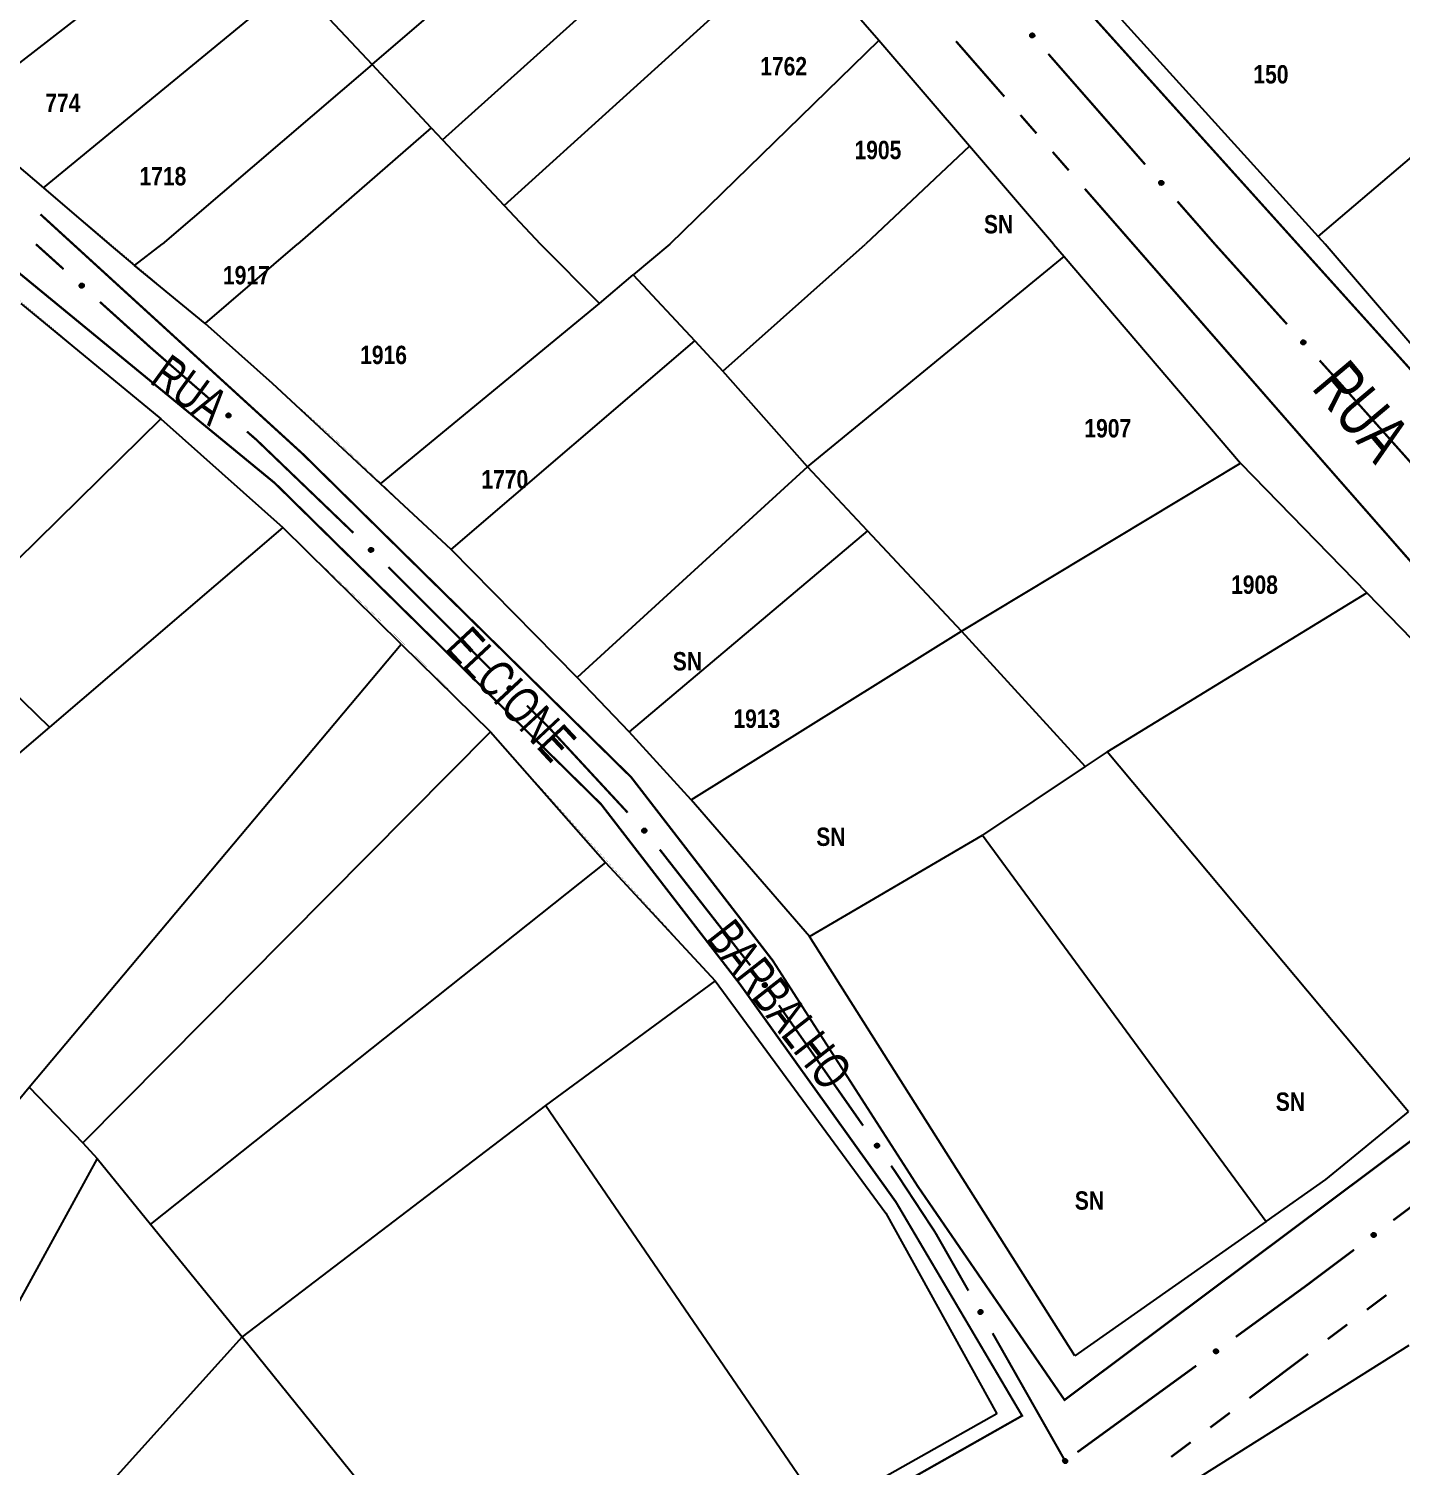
# Model space of a CAD drawing. Extents: x 201549 to 203722, y 4857623 to 4859778.
# Drawn here: x 203135.3 to 203247.3, y 4858226.9 to 4858344.3 of the extents above; entities that cross this region are included whole.
import ezdxf
from ezdxf.enums import TextEntityAlignment as Align

# ---------------------------------------------------------------- set-up
doc = ezdxf.new("R2010")
doc.units = 0
doc.header["$LTSCALE"] = 1.5
doc.header["$MEASUREMENT"] = 0
for name, color, linetype in [('CD-MALHA-LOTES', 40, 'CONTINUOUS'), ('RU-QUADRAS', 6, 'CONTINUOUS'), ('SV-EIXO-RUA-N-PAV', 6, 'CONTINUOUS'), ('SV-RUA-NAO-PAV-S-GUIA-C-GUIA', 7, 'CONTINUOUS'), ('SV-TXT-RUA-N-PAV-S-GUIA-C-GUIA', 7, 'CONTINUOUS'), ('Th_NmrPort', 1, 'CONTINUOUS')]:
    doc.layers.add(name, color=color, linetype=linetype)
doc.styles.add('ARIAL', font='ARIAL.TTF')
doc.styles.get("Standard").update_dxf_attribs({"font": 'swisscbo.ttf'})

msp = doc.modelspace()

# ---------------------------------------------------------------- linework, layer by layer
at = {"layer": 'CD-MALHA-LOTES', "linetype": 'Continuous'}
for p, q in [((203163.29, 4858341.34), (203188.07, 4858362.58)), ((203169.04, 4858335.2), (203193.07, 4858356.76)), ((203129.27, 4858337.4), (203151.1, 4858354.34)), ((203174.08, 4858329.83), (203197.78, 4858351.28)), ((203204.66, 4858343.29), (203197.78, 4858351.28)), ((203136.45, 4858331.27), (203156.95, 4858348.1)), ((203156.95, 4858348.1), (203163.29, 4858341.34)), ((203223.41, 4858346.22), (203240.56, 4858327.29)), ((203240.56, 4858327.29), (203259.72, 4858343.66)), ((203204.66, 4858343.29), (203187.61, 4858326.67)), ((203212.07, 4858334.66), (203204.66, 4858343.29)), ((203163.29, 4858341.34), (203146.16, 4858326.67)), ((203168.12, 4858336.18), (203163.29, 4858341.34)), ((203129.27, 4858337.4), (203136.45, 4858331.27)), ((203168.12, 4858336.18), (203157.2, 4858326.68)), ((203168.12, 4858336.18), (203169.04, 4858335.2)), ((203169.04, 4858335.2), (203174.08, 4858329.83)), ((203212.07, 4858334.66), (203203.58, 4858326.67)), ((203218.94, 4858326.67), (203212.07, 4858334.66)), ((203136.45, 4858331.27), (203141.83, 4858326.67)), ((203174.08, 4858329.83), (203177.05, 4858326.68)), ((203240.56, 4858327.29), (203241.12, 4858326.67)), ((203141.83, 4858326.67), (203143.9, 4858324.92)), ((203143.9, 4858324.92), (203146.16, 4858326.67)), ((203149.65, 4858320.19), (203157.2, 4858326.68)), ((203177.05, 4858326.68), (203181.87, 4858321.83)), ((203187.61, 4858326.67), (203184.61, 4858324.17)), ((203191.94, 4858316.3), (203203.58, 4858326.67)), ((203218.94, 4858326.67), (203219.81, 4858325.65)), ((203249.01, 4858317.48), (203241.12, 4858326.67)), ((203149.65, 4858320.19), (203143.9, 4858324.92)), ((203198.86, 4858308.48), (203219.81, 4858325.65)), ((203219.81, 4858325.65), (203234.22, 4858308.78)), ((203181.87, 4858321.83), (203184.61, 4858324.17)), ((203184.61, 4858324.17), (203189.65, 4858318.77)), ((203134.61, 4858321.82), (203146.03, 4858312.4)), ((203163.97, 4858307.1), (203181.87, 4858321.83)), ((203155.15, 4858315.29), (203149.65, 4858320.19)), ((203169.75, 4858301.74), (203189.65, 4858318.77)), ((203189.65, 4858318.77), (203191.94, 4858316.3)), ((203198.86, 4858308.48), (203191.94, 4858316.3)), ((203163.97, 4858307.1), (203155.15, 4858315.29)), ((203146.03, 4858312.4), (203128.63, 4858295.3)), ((203146.03, 4858312.4), (203156.01, 4858303.53)), ((203198.86, 4858308.48), (203180.03, 4858291.28)), ((203203.75, 4858303.27), (203198.86, 4858308.48)), ((203211.43, 4858295.06), (203234.22, 4858308.78)), ((203234.22, 4858308.78), (203244.51, 4858298.2)), ((203169.75, 4858301.74), (203163.97, 4858307.1)), ((203156.01, 4858303.53), (203136.95, 4858287.24)), ((203165.68, 4858294.02), (203156.01, 4858303.53)), ((203203.75, 4858303.27), (203184.28, 4858286.85)), ((203211.43, 4858295.06), (203203.75, 4858303.27)), ((203180.03, 4858291.28), (203169.75, 4858301.74)), ((203223.32, 4858285.21), (203244.51, 4858298.2)), ((203244.51, 4858298.2), (203268.98, 4858273.06)), ((203128.63, 4858295.3), (203136.95, 4858287.24)), ((203189.34, 4858281.31), (203211.43, 4858295.06)), ((203211.43, 4858295.06), (203221.52, 4858284.01)), ((203135.3, 4858257.85), (203165.68, 4858294.02)), ((203165.68, 4858294.02), (203172.96, 4858286.85)), ((203184.28, 4858286.85), (203180.03, 4858291.28)), ((203136.95, 4858287.24), (203113.55, 4858267.22)), ((203172.96, 4858286.85), (203139.68, 4858253.31)), ((203172.96, 4858286.85), (203182.34, 4858276.18)), ((203189.34, 4858281.31), (203184.28, 4858286.85)), ((203223.32, 4858285.21), (203221.52, 4858284.01)), ((203247.92, 4858255.83), (203223.32, 4858285.21)), ((203221.52, 4858284.01), (203213.13, 4858278.42)), ((203199.01, 4858270.13), (203189.34, 4858281.31)), ((203199.01, 4858270.13), (203213.13, 4858278.42)), ((203213.13, 4858278.42), (203236.29, 4858246.88)), ((203182.34, 4858276.18), (203145.2, 4858246.65)), ((203182.34, 4858276.18), (203191.32, 4858266.51)), ((203220.67, 4858235.91), (203199.01, 4858270.13)), ((203191.32, 4858266.51), (203177.46, 4858256.34)), ((203191.32, 4858266.51), (203205.24, 4858247.55)), ((203129.41, 4858250.84), (203135.3, 4858257.85)), ((203135.3, 4858257.85), (203139.68, 4858253.31)), ((203177.46, 4858256.34), (203152.68, 4858237.45)), ((203200.14, 4858223.2), (203177.46, 4858256.34)), ((203241.17, 4858250.31), (203247.92, 4858255.83)), ((203139.68, 4858253.31), (203140.85, 4858252.01)), ((203140.85, 4858252.01), (203124.77, 4858222.72)), ((203140.85, 4858252.01), (203145.2, 4858246.65)), ((203236.29, 4858246.88), (203241.17, 4858250.31)), ((203205.24, 4858247.55), (203214.3, 4858231.18)), ((203145.2, 4858246.65), (203152.68, 4858237.45)), ((203236.29, 4858246.88), (203220.67, 4858235.91)), ((203152.68, 4858237.45), (203132.27, 4858214.83)), ((203152.68, 4858237.45), (203175.44, 4858209.3)), ((203227.76, 4858224.07), (203247.97, 4858236.78)), ((203214.3, 4858231.18), (203200.14, 4858223.2))]:
    msp.add_line(p, q, dxfattribs=at)
at = {"layer": 'RU-QUADRAS', "linetype": 'Continuous'}
for points in [[(203038.36, 4858451.22, 0.01, 0.01, 0), (203072.66, 4858494.9, 0.01, 0.01, 0), (203149.94, 4858405.89, 0.01, 0.01, 0), (203181.6, 4858370.1, 0.01, 0.01, 0), (203234.22, 4858308.78, 0.01, 0.01, 0), (203268.98, 4858273.06, 0.01, 0.01, 0), (203241.17, 4858250.31, 0.01, 0.01, 0), (203220.67, 4858235.91, 0.01, 0.01, 0), (203199.01, 4858270.13, 0.01, 0.01, 0.0190407204), (203180.03, 4858291.28, 0.01, 0.01, 0.0257327333), (203149.65, 4858320.19, 0.01, 0.01, 0), (203093.49, 4858367.66, 0.01, 0.01, 0), (203086.45, 4858377.49, 0.01, 0.01, 0.0075959134)], [(203171.66, 4858403.34, 0.01, 0.01, 0), (203208.82, 4858435.54, 0.01, 0.01, 0), (203308.17, 4858326.67, 0.01, 0.01, 0), (203319.51, 4858315.07, 0.01, 0.01, 0), (203281.31, 4858283.87, 0.01, 0.01, 0), (203249.01, 4858317.48, 0.01, 0.01, 0), (203241.13, 4858326.67, 0.01, 0.01, 0)], [(203011.14, 4858341.41, 0.01, 0.01, 0), (203076.44, 4858372.96, 0.01, 0.01, 0), (203081.82, 4858366.36, 0.01, 0.01, 0), (203146.03, 4858312.4, 0.01, 0.01, -0.0254002835), (203172.96, 4858286.85, 0.01, 0.01, 0), (203191.32, 4858266.51, 0.01, 0.01, 0), (203205.24, 4858247.55, 0.01, 0.01, 0), (203214.3, 4858231.18, 0.01, 0.01, 0), (203150.76, 4858195.4, 0.01, 0.01, 0), (203124.77, 4858222.72, 0.01, 0.01, 0), (203089.71, 4858257.15, 0.01, 0.01, 0), (203062.85, 4858285.94, 0.01, 0.01, 0), (203027.71, 4858321.88, 0.01, 0.01, 0)]]:
    msp.add_lwpolyline(points, format="xyseb", close=True, dxfattribs=at)
msp.add_lwpolyline([(202844.11, 4858095.94, 0.01, 0.01, 0), (202850.3, 4858106.7, 0.01, 0.01, 0), (202866.23, 4858138.59, 0.01, 0.01, 0), (202878.29, 4858157.52, 0.01, 0.01, 0), (202883.36, 4858164.16, 0.01, 0.01, -0.3525426599), (202885.65, 4858165.28, 0.01, 0.01, 0.0585500506), (202894.48, 4858161.85, 0.01, 0.01, 0), (202902.32, 4858177.06, 0.01, 0.01, 0), (202907.02, 4858187.95, 0.01, 0.01, 0), (202920.4, 4858226.63, 0.01, 0.01, 0), (202945.29, 4858222.03, 0.01, 0.01, 0), (202951.49, 4858195.08, 0.01, 0.01, 0), (202960.69, 4858160.85, 0.01, 0.01, 0), (202962.09, 4858154.24, 0.01, 0.01, -0.0125854908), (202973, 4858111.76, 0.01, 0.01, 0), (202996.96, 4858116.1, 0.01, 0.01, 0), (203057.05, 4858128.34, 0.01, 0.01, 0.0695721484), (203072.35, 4858134.02, 0.01, 0.01, 0.0227494889), (203100.08, 4858151.3, 0.01, 0.01, 0.0126700983), (203146.88, 4858179.63, 0.01, 0.01, 0), (203167.65, 4858190.19, 0.01, 0.01, 0), (203181.69, 4858198.56, 0.01, 0.01, 0.0244135577), (203211.83, 4858214.55, 0.01, 0.01, 0.0113668854), (203247.97, 4858236.78, 0.01, 0.01, 0)], format="xyseb", dxfattribs=at)
at = {"layer": 'SV-EIXO-RUA-N-PAV'}
for points in [[(203217.185116, 4858343.888432), (203217.233958, 4858343.885887), (203217.275415, 4858343.873712), (203217.30707, 4858343.853605), (203217.330409, 4858343.828543), (203217.351398, 4858343.800215), (203217.366258, 4858343.766985), (203217.374582, 4858343.72645), (203217.372372, 4858343.677437), (203217.357109, 4858343.635788), (203217.339056, 4858343.6037), (203217.314325, 4858343.577858), (203217.286464, 4858343.557929), (203217.251436, 4858343.543635), (203217.210275, 4858343.535601), (203217.161044, 4858343.539015), (203217.120483, 4858343.55123), (203217.090376, 4858343.571483), (203217.064555, 4858343.596511), (203217.043473, 4858343.625688), (203217.029074, 4858343.658392), (203217.021059, 4858343.699848), (203217.025073, 4858343.748395), (203217.036795, 4858343.788989), (203217.056619, 4858343.819372), (203217.081831, 4858343.844239), (203217.109988, 4858343.865637), (203217.14277, 4858343.881965), (203217.185116, 4858343.888432)], [(203227.725157, 4858331.850677), (203227.773999, 4858331.848132), (203227.815456, 4858331.835956), (203227.84711, 4858331.81585), (203227.870449, 4858331.790788), (203227.891438, 4858331.762459), (203227.906299, 4858331.72923), (203227.914622, 4858331.688695), (203227.912413, 4858331.639682), (203227.897149, 4858331.598033), (203227.879097, 4858331.565944), (203227.854365, 4858331.540103), (203227.826504, 4858331.520174), (203227.791476, 4858331.50588), (203227.750316, 4858331.497846), (203227.701085, 4858331.50126), (203227.660523, 4858331.513475), (203227.630417, 4858331.533727), (203227.604595, 4858331.558755), (203227.583513, 4858331.587933), (203227.569114, 4858331.620636), (203227.5611, 4858331.662093), (203227.565114, 4858331.71064), (203227.576835, 4858331.751234), (203227.596659, 4858331.781617), (203227.621872, 4858331.806484), (203227.650029, 4858331.827881), (203227.68281, 4858331.84421), (203227.725157, 4858331.850677)], [(203139.61878, 4858323.114499), (203139.569978, 4858323.111273), (203139.527375, 4858323.118479), (203139.493573, 4858323.134717), (203139.467444, 4858323.156854), (203139.443263, 4858323.182513), (203139.424591, 4858323.21376), (203139.41155, 4858323.253032), (203139.40797, 4858323.301964), (203139.418221, 4858323.345121), (203139.432367, 4858323.379113), (203139.453882, 4858323.407688), (203139.479201, 4858323.430761), (203139.512301, 4858323.449082), (203139.552228, 4858323.46191), (203139.601519, 4858323.464319), (203139.643237, 4858323.456967), (203139.67552, 4858323.440403), (203139.70411, 4858323.418592), (203139.728483, 4858323.3921), (203139.746634, 4858323.361321), (203139.759477, 4858323.321098), (203139.76121, 4858323.272416), (203139.754353, 4858323.230724), (203139.738246, 4858323.198217), (203139.716139, 4858323.170553), (203139.690699, 4858323.145987), (203139.660069, 4858323.12591), (203139.61878, 4858323.114499)], [(203239.351061, 4858318.473801), (203239.302188, 4858318.475654), (203239.260562, 4858318.48724), (203239.228626, 4858318.506896), (203239.204934, 4858318.531625), (203239.183546, 4858318.559653), (203239.168216, 4858318.592669), (203239.159319, 4858318.633081), (203239.160833, 4858318.682121), (203239.175505, 4858318.723982), (203239.193101, 4858318.756323), (203239.217463, 4858318.782512), (203239.245039, 4858318.802834), (203239.279861, 4858318.817624), (203239.320903, 4858318.82624), (203239.370178, 4858318.823524), (203239.410908, 4858318.811885), (203239.441299, 4858318.792062), (203239.467473, 4858318.767402), (203239.488966, 4858318.738526), (203239.503827, 4858318.70603), (203239.512429, 4858318.664691), (203239.509103, 4858318.616093), (203239.497958, 4858318.575337), (203239.478567, 4858318.544675), (203239.453709, 4858318.519454), (203239.425858, 4858318.497659), (203239.393311, 4858318.480868), (203239.351061, 4858318.473801)], [(203151.600701, 4858312.509082), (203151.55196, 4858312.505033), (203151.509242, 4858312.51152), (203151.475171, 4858312.527185), (203151.448672, 4858312.548878), (203151.424062, 4858312.574125), (203151.404866, 4858312.605053), (203151.391164, 4858312.6441), (203151.386759, 4858312.692965), (203151.39628, 4858312.736288), (203151.409851, 4858312.770514), (203151.43088, 4858312.799448), (203151.455807, 4858312.822944), (203151.488593, 4858312.841821), (203151.528298, 4858312.855321), (203151.577541, 4858312.858561), (203151.619377, 4858312.851914), (203151.651935, 4858312.835897), (203151.680889, 4858312.814571), (203151.705705, 4858312.788495), (203151.724373, 4858312.758026), (203151.737893, 4858312.718025), (203151.740447, 4858312.66938), (203151.734294, 4858312.627578), (203151.718738, 4858312.594803), (203151.697101, 4858312.56677), (203151.672079, 4858312.541779), (203151.641792, 4858312.521188), (203151.600701, 4858312.509082)], [(203163.233612, 4858301.535634), (203163.184733, 4858301.533944), (203163.142378, 4858301.542486), (203163.109103, 4858301.559778), (203163.083682, 4858301.582726), (203163.06032, 4858301.609132), (203163.04264, 4858301.640951), (203163.03084, 4858301.680613), (203163.0288, 4858301.729634), (203163.040402, 4858301.772447), (203163.05561, 4858301.805978), (203163.078013, 4858301.833862), (203163.104045, 4858301.856127), (203163.137704, 4858301.873399), (203163.178015, 4858301.884965), (203163.227357, 4858301.885824), (203163.268823, 4858301.877164), (203163.30057, 4858301.859593), (203163.32846, 4858301.836894), (203163.351988, 4858301.80965), (203163.369163, 4858301.778315), (203163.380735, 4858301.737707), (203163.380937, 4858301.688996), (203163.372772, 4858301.64754), (203163.355652, 4858301.615555), (203163.332686, 4858301.5886), (203163.306486, 4858301.564846), (203163.27524, 4858301.545742), (203163.233612, 4858301.535634)], [(203174.552999, 4858290.23093), (203174.504095, 4858290.230237), (203174.461924, 4858290.239642), (203174.429008, 4858290.257609), (203174.404061, 4858290.281071), (203174.381243, 4858290.307948), (203174.364216, 4858290.340122), (203174.353227, 4858290.380017), (203174.352188, 4858290.429069), (203174.364661, 4858290.471636), (203174.38055, 4858290.504849), (203174.403517, 4858290.532271), (203174.429998, 4858290.554), (203174.464002, 4858290.570582), (203174.504541, 4858290.581323), (203174.55389, 4858290.581174), (203174.595171, 4858290.571671), (203174.626552, 4858290.553456), (203174.653974, 4858290.530192), (203174.676941, 4858290.502473), (203174.693473, 4858290.470795), (203174.704214, 4858290.42996), (203174.703422, 4858290.381254), (203174.694413, 4858290.339973), (203174.676644, 4858290.308344), (203174.653132, 4858290.281863), (203174.626453, 4858290.258649), (203174.594824, 4858290.240186), (203174.552999, 4858290.23093)], [(203185.540112, 4858278.608819), (203185.491218, 4858278.610006), (203185.449439, 4858278.621024), (203185.417238, 4858278.640243), (203185.393211, 4858278.664647), (203185.371443, 4858278.692381), (203185.355665, 4858278.725185), (203185.346218, 4858278.765473), (203185.347064, 4858278.814528), (203185.361164, 4858278.856585), (203185.378318, 4858278.889163), (203185.402321, 4858278.915682), (203185.429618, 4858278.936377), (203185.464235, 4858278.95164), (203185.505156, 4858278.960815), (203185.554463, 4858278.95877), (203185.595348, 4858278.947687), (203185.626007, 4858278.928279), (203185.652514, 4858278.903979), (203185.674398, 4858278.875398), (203185.689701, 4858278.843107), (203185.698864, 4858278.801889), (203185.696201, 4858278.75325), (203185.685613, 4858278.712346), (203185.666641, 4858278.681423), (203185.642129, 4858278.655865), (203185.614577, 4858278.633694), (203185.582262, 4858278.61646), (203185.540112, 4858278.608819)], [(203195.355289, 4858265.995781), (203195.307013, 4858266.003624), (203195.267127, 4858266.020236), (203195.237847, 4858266.043666), (203195.217372, 4858266.071118), (203195.199588, 4858266.101561), (203195.188431, 4858266.13621), (203195.184565, 4858266.17741), (203195.192092, 4858266.225892), (203195.211795, 4858266.265633), (203195.23323, 4858266.295568), (203195.260626, 4858266.318566), (203195.290489, 4858266.335346), (203195.326864, 4858266.345746), (203195.368654, 4858266.349256), (203195.417222, 4858266.340507), (203195.456214, 4858266.323953), (203195.483939, 4858266.300546), (203195.506886, 4858266.272858), (203195.524669, 4858266.241561), (203195.535426, 4858266.207485), (203195.538884, 4858266.165403), (203195.529613, 4858266.117581), (203195.513547, 4858266.078503), (203195.490535, 4858266.050456), (203195.462768, 4858266.028479), (203195.43245, 4858266.010271), (203195.398087, 4858265.997604), (203195.355289, 4858265.995781)], [(203204.52353, 4858252.883064), (203204.475255, 4858252.890907), (203204.435368, 4858252.907519), (203204.406088, 4858252.930949), (203204.385613, 4858252.9584), (203204.36783, 4858252.988844), (203204.356672, 4858253.023493), (203204.352806, 4858253.064692), (203204.360334, 4858253.113174), (203204.380037, 4858253.152916), (203204.401472, 4858253.182851), (203204.428867, 4858253.205849), (203204.458731, 4858253.222629), (203204.495105, 4858253.233029), (203204.536895, 4858253.236539), (203204.585463, 4858253.22779), (203204.624455, 4858253.211236), (203204.652181, 4858253.187829), (203204.675127, 4858253.160141), (203204.69291, 4858253.128843), (203204.703667, 4858253.094768), (203204.707125, 4858253.052686), (203204.697855, 4858253.004864), (203204.681788, 4858252.965785), (203204.658777, 4858252.937739), (203204.631009, 4858252.915761), (203204.600692, 4858252.897553), (203204.566329, 4858252.884887), (203204.52353, 4858252.883064)], [(203244.903604, 4858245.775964), (203244.909797, 4858245.824479), (203244.92504, 4858245.864909), (203244.947459, 4858245.89497), (203244.974196, 4858245.916369), (203245.004016, 4858245.935179), (203245.038264, 4858245.947512), (203245.079308, 4858245.952779), (203245.128019, 4858245.946908), (203245.168409, 4858245.928571), (203245.199057, 4858245.908169), (203245.222975, 4858245.881573), (203245.240763, 4858245.852298), (203245.252397, 4858245.816299), (203245.257329, 4858245.774653), (203245.25024, 4858245.725816), (203245.235024, 4858245.686282), (203245.212576, 4858245.657775), (203245.185686, 4858245.633898), (203245.155013, 4858245.615059), (203245.121324, 4858245.603147), (203245.079384, 4858245.598257), (203245.031274, 4858245.605892), (203244.991671, 4858245.620618), (203244.962856, 4858245.64266), (203244.939945, 4858245.669662), (203244.920714, 4858245.699342), (203244.906884, 4858245.733253), (203244.903604, 4858245.775964)], [(203212.952076, 4858239.30829), (203212.904734, 4858239.320567), (203212.866556, 4858239.3408), (203212.839571, 4858239.36684), (203212.821725, 4858239.396068), (203212.806835, 4858239.428027), (203212.798932, 4858239.46356), (203212.798897, 4858239.504941), (203212.810879, 4858239.552518), (203212.834176, 4858239.590265), (203212.85829, 4858239.618087), (203212.887696, 4858239.638451), (203212.918985, 4858239.652395), (203212.956166, 4858239.659384), (203212.998102, 4858239.65901), (203213.045651, 4858239.645803), (203213.082944, 4858239.625711), (203213.108384, 4858239.599839), (203213.128669, 4858239.570146), (203213.143479, 4858239.537336), (203213.151035, 4858239.502412), (203213.150583, 4858239.46019), (203213.136926, 4858239.413431), (203213.117311, 4858239.376008), (203213.091803, 4858239.350211), (203213.06212, 4858239.330899), (203213.030248, 4858239.315575), (203212.99486, 4858239.306144), (203212.952076, 4858239.30829)], [(203232.028142, 4858236.28101), (203232.035076, 4858236.329425), (203232.050934, 4858236.369617), (203232.07381, 4858236.399332), (203232.100871, 4858236.42032), (203232.130974, 4858236.438673), (203232.165407, 4858236.450481), (203232.206527, 4858236.455121), (203232.255142, 4858236.448507), (203232.295247, 4858236.429555), (203232.32558, 4858236.408687), (203232.349089, 4858236.381729), (203232.366429, 4858236.352186), (203232.377511, 4858236.316014), (203232.381806, 4858236.274297), (203232.373973, 4858236.225574), (203232.358155, 4858236.186277), (203232.335274, 4858236.158116), (203232.308023, 4858236.134653), (203232.277065, 4858236.116284), (203232.243198, 4858236.104888), (203232.201188, 4858236.100639), (203232.1532, 4858236.109008), (203232.113827, 4858236.124337), (203232.085352, 4858236.146816), (203232.062856, 4858236.174165), (203232.044081, 4858236.204135), (203232.03077, 4858236.238254), (203232.028142, 4858236.28101)], [(203219.710086, 4858227.318703), (203219.717019, 4858227.367118), (203219.732878, 4858227.40731), (203219.755753, 4858227.437025), (203219.782815, 4858227.458013), (203219.812918, 4858227.476366), (203219.847351, 4858227.488174), (203219.888471, 4858227.492814), (203219.937086, 4858227.4862), (203219.977191, 4858227.467248), (203220.007523, 4858227.44638), (203220.031033, 4858227.419422), (203220.048372, 4858227.389879), (203220.059454, 4858227.353707), (203220.06375, 4858227.31199), (203220.055916, 4858227.263266), (203220.040098, 4858227.22397), (203220.017217, 4858227.195809), (203219.989966, 4858227.172346), (203219.959008, 4858227.153977), (203219.925142, 4858227.142581), (203219.883132, 4858227.138332), (203219.835144, 4858227.146701), (203219.79577, 4858227.16203), (203219.767295, 4858227.184509), (203219.7448, 4858227.211858), (203219.726024, 4858227.241828), (203219.712714, 4858227.275947), (203219.710086, 4858227.318703)]]:
    msp.add_lwpolyline(points, close=True, dxfattribs=at)
for points in [[(203217.021059, 4858343.699848), (203217.210275, 4858343.535601)], [(203217.025073, 4858343.748395), (203217.251436, 4858343.543635)], [(203217.026747, 4858343.72224), (203217.228465, 4858343.541571)], [(203217.029074, 4858343.658392), (203217.161044, 4858343.539015)], [(203217.030484, 4858343.676544), (203217.1802, 4858343.542839)], [(203217.03161, 4858343.766399), (203217.265045, 4858343.553649)], [(203217.036795, 4858343.788989), (203217.286464, 4858343.557929)], [(203217.03961, 4858343.639194), (203217.136169, 4858343.549628)], [(203217.043473, 4858343.625688), (203217.120483, 4858343.55123)], [(203217.048414, 4858343.801063), (203217.298029, 4858343.569834)], [(203217.056619, 4858343.819372), (203217.314325, 4858343.577858)], [(203217.070612, 4858343.829567), (203217.323566, 4858343.590381)], [(203217.081831, 4858343.844239), (203217.339056, 4858343.6037)], [(203217.099229, 4858343.85281), (203217.346147, 4858343.624661)], [(203217.109988, 4858343.865637), (203217.357109, 4858343.635788)], [(203217.129389, 4858343.870149), (203217.362052, 4858343.660351)], [(203217.14277, 4858343.881965), (203217.372372, 4858343.677437)], [(203217.163144, 4858343.883382), (203217.36974, 4858343.703356)], [(203217.185116, 4858343.888432), (203217.374582, 4858343.72645)], [(203217.211665, 4858343.885965), (203217.365231, 4858343.752004)], [(203217.233958, 4858343.885887), (203217.366258, 4858343.766985)], [(203217.257621, 4858343.879048), (203217.352254, 4858343.78961)], [(203217.275415, 4858343.873712), (203217.351398, 4858343.800215)], [(203227.576835, 4858331.751234), (203227.826504, 4858331.520174)], [(203227.588454, 4858331.763308), (203227.838069, 4858331.532079)], [(203227.596659, 4858331.781617), (203227.854365, 4858331.540103)], [(203227.610652, 4858331.791812), (203227.863607, 4858331.552625)], [(203227.621872, 4858331.806484), (203227.879097, 4858331.565944)], [(203227.639269, 4858331.815055), (203227.886187, 4858331.586906)], [(203227.650029, 4858331.827881), (203227.897149, 4858331.598033)], [(203227.669429, 4858331.832394), (203227.902093, 4858331.622596)], [(203227.68281, 4858331.84421), (203227.912413, 4858331.639682)], [(203227.703184, 4858331.845626), (203227.90978, 4858331.6656)], [(203227.725157, 4858331.850677), (203227.914622, 4858331.688695)], [(203227.751705, 4858331.84821), (203227.905272, 4858331.714249)], [(203227.773999, 4858331.848132), (203227.906299, 4858331.72923)], [(203227.797661, 4858331.841293), (203227.892295, 4858331.751855)], [(203227.815456, 4858331.835956), (203227.891438, 4858331.762459)], [(203227.5611, 4858331.662093), (203227.750316, 4858331.497846)], [(203227.565114, 4858331.71064), (203227.791476, 4858331.50588)], [(203227.566787, 4858331.684485), (203227.768506, 4858331.503816)], [(203227.569114, 4858331.620636), (203227.701085, 4858331.50126)], [(203227.570525, 4858331.638789), (203227.72024, 4858331.505084)], [(203227.57165, 4858331.728644), (203227.805085, 4858331.515894)], [(203227.579651, 4858331.601438), (203227.67621, 4858331.511872)], [(203227.583513, 4858331.587933), (203227.660523, 4858331.513475)], [(203139.660069, 4858323.12591), (203139.40797, 4858323.301964)], [(203139.61878, 4858323.114499), (203139.41155, 4858323.253032)], [(203139.640004, 4858323.122103), (203139.413638, 4858323.276536)], [(203139.671965, 4858323.13922), (203139.416205, 4858323.320147)], [(203139.690699, 4858323.145987), (203139.418221, 4858323.345121)], [(203139.592126, 4858323.113822), (203139.423846, 4858323.228758)], [(203139.569978, 4858323.111273), (203139.424591, 4858323.21376)], [(203139.699872, 4858323.159992), (203139.427795, 4858323.357462)], [(203139.716139, 4858323.170553), (203139.432367, 4858323.379113)], [(203139.545675, 4858323.115276), (203139.441163, 4858323.192942)], [(203139.527375, 4858323.118479), (203139.443263, 4858323.182513)], [(203139.725552, 4858323.186445), (203139.44618, 4858323.394164)], [(203139.738246, 4858323.198217), (203139.453882, 4858323.407688)], [(203139.744237, 4858323.217365), (203139.469119, 4858323.417576)], [(203139.754353, 4858323.230724), (203139.479201, 4858323.430761)], [(203139.75684, 4858323.253767), (203139.499967, 4858323.437534)], [(203139.76121, 4858323.272416), (203139.512301, 4858323.449082)], [(203139.756467, 4858323.298191), (203139.534868, 4858323.453838)], [(203139.759477, 4858323.321098), (203139.552228, 4858323.46191)], [(203139.747372, 4858323.343129), (203139.582947, 4858323.458265)], [(203139.746634, 4858323.361321), (203139.601519, 4858323.464319)], [(203139.733909, 4858323.379145), (203139.627471, 4858323.456711)], [(203139.728483, 4858323.3921), (203139.643237, 4858323.456967)], [(203239.512429, 4858318.664691), (203239.320903, 4858318.82624)], [(203239.503827, 4858318.70603), (203239.370178, 4858318.823524)], [(203239.351061, 4858318.473801), (203239.159319, 4858318.633081)], [(203239.393311, 4858318.480868), (203239.160833, 4858318.682121)], [(203239.37296, 4858318.479163), (203239.163832, 4858318.656242)], [(203239.302188, 4858318.475654), (203239.168216, 4858318.592669)], [(203239.32448, 4858318.475892), (203239.16903, 4858318.607663)], [(203239.406524, 4858318.492872), (203239.17091, 4858318.699351)], [(203239.425858, 4858318.497659), (203239.175505, 4858318.723982)], [(203239.278431, 4858318.482156), (203239.182539, 4858318.570244)], [(203239.260562, 4858318.48724), (203239.183546, 4858318.559653)], [(203239.436435, 4858318.510637), (203239.186308, 4858318.735263)], [(203239.453709, 4858318.519454), (203239.193101, 4858318.756323)], [(203239.46472, 4858318.534283), (203239.2084, 4858318.76986)], [(203239.478567, 4858318.544675), (203239.217463, 4858318.782512)], [(203239.486511, 4858318.563099), (203239.233644, 4858318.790767)], [(203239.497958, 4858318.575337), (203239.245039, 4858318.802834)], [(203239.502822, 4858318.597998), (203239.266395, 4858318.807417)], [(203239.509103, 4858318.616093), (203239.279861, 4858318.817624)], [(203239.507059, 4858318.642221), (203239.3028, 4858318.820013)], [(203239.502674, 4858318.687859), (203239.351078, 4858318.819429)], [(203239.49302, 4858318.725077), (203239.395201, 4858318.813265)], [(203239.488966, 4858318.738526), (203239.410908, 4858318.811885)], [(203151.641792, 4858312.521188), (203151.386759, 4858312.692965)], [(203151.600701, 4858312.509082), (203151.391164, 4858312.6441)], [(203151.621794, 4858312.517043), (203151.392854, 4858312.667636)], [(203151.653462, 4858312.534697), (203151.394686, 4858312.711283)], [(203151.672079, 4858312.541779), (203151.39628, 4858312.736288)], [(203151.574062, 4858312.507955), (203151.403868, 4858312.620036)], [(203151.55196, 4858312.505033), (203151.404866, 4858312.605053)], [(203151.681014, 4858312.555937), (203151.405645, 4858312.748789)], [(203151.697101, 4858312.56677), (203151.409851, 4858312.770514)], [(203151.527593, 4858312.508626), (203151.421786, 4858312.584518)], [(203151.706244, 4858312.582819), (203151.423408, 4858312.785796)], [(203151.509242, 4858312.51152), (203151.424062, 4858312.574125)], [(203151.718738, 4858312.594803), (203151.43088, 4858312.799448)], [(203151.724405, 4858312.61405), (203151.445949, 4858312.809592)], [(203151.734294, 4858312.627578), (203151.455807, 4858312.822944)], [(203151.736392, 4858312.65066), (203151.476455, 4858312.830067)], [(203151.740447, 4858312.66938), (203151.488593, 4858312.841821)], [(203151.73527, 4858312.695071), (203151.511077, 4858312.846957)], [(203151.737893, 4858312.718025), (203151.528298, 4858312.855321)], [(203151.725418, 4858312.739849), (203151.559074, 4858312.852195)], [(203151.724373, 4858312.758026), (203151.577541, 4858312.858561)], [(203151.711349, 4858312.775632), (203151.603618, 4858312.851392)], [(203151.705705, 4858312.788495), (203151.619377, 4858312.851914)], [(203163.27524, 4858301.545742), (203163.0288, 4858301.729634)], [(203163.233612, 4858301.535634), (203163.03084, 4858301.680613)], [(203163.255065, 4858301.542567), (203163.033665, 4858301.70404)], [(203163.287549, 4858301.558671), (203163.037603, 4858301.747548)], [(203163.306486, 4858301.564846), (203163.040402, 4858301.772447)], [(203163.20695, 4858301.535795), (203163.042367, 4858301.655965)], [(203163.184733, 4858301.533944), (203163.04264, 4858301.640951)], [(203163.316095, 4858301.578555), (203163.05036, 4858301.784481)], [(203163.332686, 4858301.5886), (203163.05561, 4858301.805978)], [(203163.160568, 4858301.538709), (203163.05855, 4858301.619622)], [(203163.142378, 4858301.542486), (203163.06032, 4858301.609132)], [(203163.342594, 4858301.604188), (203163.069889, 4858301.820587)], [(203163.355652, 4858301.615555), (203163.078013, 4858301.833862)], [(203163.362241, 4858301.634506), (203163.093553, 4858301.843266)], [(203163.372772, 4858301.64754), (203163.104045, 4858301.856127)], [(203163.375983, 4858301.670494), (203163.125013, 4858301.862245)], [(203163.380937, 4858301.688996), (203163.137704, 4858301.873399)], [(203163.377006, 4858301.714907), (203163.16041, 4858301.877443)], [(203163.380735, 4858301.737707), (203163.178015, 4858301.884965)], [(203163.369328, 4858301.760109), (203163.208604, 4858301.880357)], [(203163.369163, 4858301.778315), (203163.227357, 4858301.885824)], [(203163.357004, 4858301.79653), (203163.253057, 4858301.877404)], [(203163.351988, 4858301.80965), (203163.268823, 4858301.877164)], [(203174.594824, 4858290.240186), (203174.352188, 4858290.429069)], [(203174.552999, 4858290.23093), (203174.353227, 4858290.380017)], [(203174.574589, 4858290.237424), (203174.35653, 4858290.403381)], [(203174.607394, 4858290.252862), (203174.361354, 4858290.4468)], [(203174.504095, 4858290.230237), (203174.364216, 4858290.340122)], [(203174.526346, 4858290.231635), (203174.364249, 4858290.355138)], [(203174.626453, 4858290.258649), (203174.364661, 4858290.471636)], [(203174.63634, 4858290.272159), (203174.374862, 4858290.483464)], [(203174.480032, 4858290.235495), (203174.379686, 4858290.318473)], [(203174.653132, 4858290.281863), (203174.38055, 4858290.504849)], [(203174.461924, 4858290.239642), (203174.381243, 4858290.307948)], [(203174.663356, 4858290.297246), (203174.395124, 4858290.519164)], [(203174.676644, 4858290.308344), (203174.403517, 4858290.532271)], [(203174.683618, 4858290.327157), (203174.419246, 4858290.541356)], [(203174.694413, 4858290.339973), (203174.429998, 4858290.554)], [(203174.698091, 4858290.362857), (203174.451086, 4858290.559689)], [(203174.703422, 4858290.381254), (203174.464002, 4858290.570582)], [(203174.700021, 4858290.40724), (203174.486786, 4858290.574162)], [(203174.704214, 4858290.42996), (203174.504541, 4858290.581323)], [(203174.693267, 4858290.452589), (203174.535029, 4858290.576091)], [(203174.693473, 4858290.470795), (203174.55389, 4858290.581174)], [(203174.681688, 4858290.489254), (203174.579413, 4858290.572232)], [(203174.676941, 4858290.502473), (203174.595171, 4858290.571671)], [(203185.674333, 4858278.699954), (203185.418388, 4858278.924156)], [(203185.685613, 4858278.712346), (203185.429618, 4858278.936377)], [(203185.690167, 4858278.735071), (203185.45091, 4858278.941251)], [(203185.696201, 4858278.75325), (203185.464235, 4858278.95164)], [(203185.693801, 4858278.779348), (203185.48714, 4858278.954341)], [(203185.698864, 4858278.801889), (203185.505156, 4858278.960815)], [(203185.688795, 4858278.824923), (203185.535421, 4858278.954415)], [(203185.689701, 4858278.843107), (203185.554463, 4858278.95877)], [(203185.678635, 4858278.862005), (203185.579624, 4858278.948853)], [(203185.674398, 4858278.875398), (203185.595348, 4858278.947687)], [(203185.540112, 4858278.608819), (203185.346218, 4858278.765473)], [(203185.582262, 4858278.61646), (203185.347064, 4858278.814528)], [(203185.561935, 4858278.614478), (203185.350416, 4858278.788693)], [(203185.491218, 4858278.610006), (203185.355665, 4858278.725185)], [(203185.513505, 4858278.610547), (203185.356275, 4858278.740189)], [(203185.59531, 4858278.628644), (203185.356905, 4858278.831894)], [(203185.614577, 4858278.633694), (203185.361164, 4858278.856585)], [(203185.467374, 4858278.616184), (203185.370292, 4858278.702958)], [(203185.449439, 4858278.621024), (203185.371443, 4858278.692381)], [(203185.624976, 4858278.646814), (203185.371812, 4858278.868013)], [(203185.642129, 4858278.655865), (203185.378318, 4858278.889163)], [(203185.652936, 4858278.670844), (203185.393432, 4858278.902907)], [(203185.666641, 4858278.681423), (203185.402321, 4858278.915682)], [(203195.355289, 4858265.995781), (203195.184565, 4858266.17741)], [(203195.307013, 4858266.003624), (203195.188431, 4858266.13621)], [(203195.329166, 4858266.001122), (203195.191081, 4858266.15099)], [(203195.37768, 4858265.998412), (203195.19189, 4858266.19984)], [(203195.398087, 4858265.997604), (203195.192092, 4858266.225892)], [(203195.267127, 4858266.020236), (203195.199588, 4858266.101561)], [(203195.284235, 4858266.012995), (203195.199891, 4858266.112196)], [(203195.412674, 4858266.007895), (203195.204209, 4858266.241753)], [(203195.43245, 4858266.010271), (203195.211795, 4858266.265633)], [(203195.444541, 4858266.021851), (203195.223902, 4858266.275502)], [(203195.462768, 4858266.028479), (203195.23323, 4858266.295568)], [(203195.475517, 4858266.041844), (203195.250077, 4858266.307123)], [(203195.490535, 4858266.050456), (203195.260626, 4858266.318566)], [(203195.500683, 4858266.067764), (203195.277698, 4858266.32477)], [(203195.513547, 4858266.078503), (203195.290489, 4858266.335346)], [(203195.521157, 4858266.100395), (203195.312247, 4858266.337271)], [(203195.529613, 4858266.117581), (203195.326864, 4858266.345746)], [(203195.530795, 4858266.143762), (203195.349923, 4858266.345299)], [(203195.538884, 4858266.165403), (203195.368654, 4858266.349256)], [(203195.532049, 4858266.189594), (203195.397764, 4858266.33879)], [(203195.535426, 4858266.207485), (203195.417222, 4858266.340507)], [(203195.52704, 4858266.227716), (203195.440795, 4858266.327252)], [(203195.524669, 4858266.241561), (203195.456214, 4858266.323953)], [(203204.566329, 4858252.884887), (203204.360334, 4858253.113174)], [(203204.580916, 4858252.895178), (203204.37245, 4858253.129036)], [(203204.600692, 4858252.897553), (203204.380037, 4858253.152916)], [(203204.612782, 4858252.909134), (203204.392143, 4858253.162785)], [(203204.631009, 4858252.915761), (203204.401472, 4858253.182851)], [(203204.643758, 4858252.929126), (203204.418318, 4858253.194406)], [(203204.658777, 4858252.937739), (203204.428867, 4858253.205849)], [(203204.668924, 4858252.955047), (203204.445939, 4858253.212053)], [(203204.681788, 4858252.965785), (203204.458731, 4858253.222629)], [(203204.689399, 4858252.987677), (203204.480488, 4858253.224554)], [(203204.697855, 4858253.004864), (203204.495105, 4858253.233029)], [(203204.699036, 4858253.031045), (203204.518164, 4858253.232582)], [(203204.707125, 4858253.052686), (203204.536895, 4858253.236539)], [(203204.70029, 4858253.076877), (203204.566005, 4858253.226073)], [(203204.703667, 4858253.094768), (203204.585463, 4858253.22779)], [(203204.695281, 4858253.114998), (203204.609036, 4858253.214535)], [(203204.69291, 4858253.128843), (203204.624455, 4858253.211236)], [(203204.52353, 4858252.883064), (203204.352806, 4858253.064692)], [(203204.475255, 4858252.890907), (203204.356672, 4858253.023493)], [(203204.497408, 4858252.888404), (203204.359322, 4858253.038273)], [(203204.545921, 4858252.885695), (203204.360131, 4858253.087123)], [(203204.435368, 4858252.907519), (203204.36783, 4858252.988844)], [(203204.452476, 4858252.900278), (203204.368132, 4858252.999478)], [(203244.903604, 4858245.775964), (203245.079308, 4858245.952779)], [(203244.906884, 4858245.733253), (203245.128019, 4858245.946908)], [(203244.906996, 4858245.753676), (203245.101976, 4858245.946223)], [(203244.908051, 4858245.802254), (203245.053126, 4858245.945367)], [(203244.909797, 4858245.824479), (203245.038264, 4858245.947512)], [(203244.917666, 4858245.719025), (203245.144284, 4858245.935339)], [(203244.918386, 4858245.847564), (203245.014655, 4858245.93524)], [(203244.920714, 4858245.699342), (203245.168409, 4858245.928571)], [(203244.92504, 4858245.864909), (203245.004016, 4858245.935179)], [(203244.9327, 4858245.687653), (203245.178684, 4858245.916808)], [(203244.939945, 4858245.669662), (203245.199057, 4858245.908169)], [(203244.953737, 4858245.657376), (203245.211179, 4858245.891725)], [(203244.962856, 4858245.64266), (203245.222975, 4858245.881573)], [(203244.9805, 4858245.633108), (203245.229757, 4858245.864722)], [(203244.991671, 4858245.620618), (203245.240763, 4858245.852298)], [(203245.013809, 4858245.613758), (203245.243429, 4858245.830619)], [(203245.031274, 4858245.605892), (203245.252397, 4858245.816299)], [(203245.05748, 4858245.605604), (203245.252736, 4858245.793239)], [(203245.079384, 4858245.598257), (203245.257329, 4858245.774653)], [(203245.103328, 4858245.605912), (203245.247861, 4858245.745204)], [(203245.121324, 4858245.603147), (203245.25024, 4858245.725816)], [(203245.141257, 4858245.612218), (203245.237796, 4858245.701804)], [(203245.155013, 4858245.615059), (203245.235024, 4858245.686282)], [(203212.952076, 4858239.30829), (203212.798897, 4858239.504941)], [(203212.904734, 4858239.320567), (203212.798932, 4858239.46356)], [(203212.92656, 4858239.316025), (203212.802939, 4858239.478032)], [(203212.866556, 4858239.3408), (203212.806835, 4858239.428027)], [(203212.882921, 4858239.332007), (203212.80812, 4858239.438588)], [(203212.974615, 4858239.308837), (203212.808266, 4858239.526597)], [(203212.99486, 4858239.306144), (203212.810879, 4858239.552518)], [(203213.010337, 4858239.31504), (203212.824412, 4858239.56719)], [(203213.030248, 4858239.315575), (203212.834176, 4858239.590265)], [(203213.043358, 4858239.325986), (203212.847144, 4858239.598971)], [(203213.06212, 4858239.330899), (203212.85829, 4858239.618087)], [(203213.076051, 4858239.343026), (203212.876134, 4858239.628034)], [(203213.091803, 4858239.350211), (203212.887696, 4858239.638451)], [(203213.103509, 4858239.366506), (203212.90527, 4858239.643048)], [(203213.117311, 4858239.376008), (203212.918985, 4858239.652395)], [(203213.126916, 4858239.397101), (203212.940827, 4858239.652298)], [(203213.136926, 4858239.413431), (203212.956166, 4858239.659384)], [(203213.140526, 4858239.439391), (203212.979085, 4858239.656804)], [(203213.150583, 4858239.46019), (203212.998102, 4858239.65901)], [(203213.146017, 4858239.48491), (203213.026118, 4858239.645894)], [(203213.151035, 4858239.502412), (203213.045651, 4858239.645803)], [(203213.144558, 4858239.523331), (203213.067896, 4858239.630424)], [(203213.143479, 4858239.537336), (203213.082944, 4858239.625711)], [(203232.028142, 4858236.28101), (203232.206527, 4858236.455121)], [(203232.03077, 4858236.238254), (203232.255142, 4858236.448507)], [(203232.031194, 4858236.258672), (203232.229092, 4858236.448219)], [(203232.032991, 4858236.307228), (203232.180235, 4858236.448109)], [(203232.035076, 4858236.329425), (203232.165407, 4858236.450481)], [(203232.041334, 4858236.223863), (203232.271229, 4858236.43669)], [(203232.044017, 4858236.352375), (203232.141613, 4858236.438571)], [(203232.044081, 4858236.204135), (203232.295247, 4858236.429555)], [(203232.050934, 4858236.369617), (203232.130974, 4858236.438673)], [(203232.055887, 4858236.192264), (203232.305342, 4858236.417636)], [(203232.062856, 4858236.174165), (203232.32558, 4858236.408687)], [(203232.076459, 4858236.16167), (203232.33745, 4858236.39206)], [(203232.085352, 4858236.146816), (203232.349089, 4858236.381729)], [(203232.102848, 4858236.136996), (203232.355614, 4858236.364777)], [(203232.113827, 4858236.124337), (203232.366429, 4858236.352186)], [(203232.135858, 4858236.117139), (203232.368763, 4858236.330469)], [(203232.1532, 4858236.109008), (203232.377511, 4858236.316014)], [(203232.179399, 4858236.108319), (203232.377498, 4858236.292951)], [(203232.201188, 4858236.100639), (203232.381806, 4858236.274297)], [(203232.225246, 4858236.107927), (203232.371889, 4858236.244996)], [(203232.243198, 4858236.104888), (203232.373973, 4858236.225574)], [(203232.263267, 4858236.113653), (203232.361164, 4858236.201755)], [(203232.277065, 4858236.116284), (203232.358155, 4858236.186277)], [(203219.710086, 4858227.318703), (203219.888471, 4858227.492814)], [(203219.712714, 4858227.275947), (203219.937086, 4858227.4862)], [(203219.713138, 4858227.296365), (203219.911035, 4858227.485912)], [(203219.714934, 4858227.344921), (203219.862178, 4858227.485802)], [(203219.717019, 4858227.367118), (203219.847351, 4858227.488174)], [(203219.723277, 4858227.261556), (203219.953172, 4858227.474383)], [(203219.72596, 4858227.390068), (203219.823556, 4858227.476264)], [(203219.726024, 4858227.241828), (203219.977191, 4858227.467248)], [(203219.732878, 4858227.40731), (203219.812918, 4858227.476366)], [(203219.73783, 4858227.229957), (203219.987286, 4858227.455329)], [(203219.7448, 4858227.211858), (203220.007523, 4858227.44638)], [(203219.758402, 4858227.199363), (203220.019394, 4858227.429753)], [(203219.767295, 4858227.184509), (203220.031033, 4858227.419422)], [(203219.784792, 4858227.174689), (203220.037557, 4858227.402469)], [(203219.79577, 4858227.16203), (203220.048372, 4858227.389879)], [(203219.817801, 4858227.154832), (203220.050706, 4858227.368162)], [(203219.835144, 4858227.146701), (203220.059454, 4858227.353707)], [(203219.861343, 4858227.146012), (203220.059441, 4858227.330643)], [(203219.883132, 4858227.138332), (203220.06375, 4858227.31199)], [(203219.90719, 4858227.14562), (203220.053833, 4858227.282689)], [(203219.925142, 4858227.142581), (203220.055916, 4858227.263266)], [(203219.945211, 4858227.151346), (203220.043107, 4858227.239448)], [(203219.959008, 4858227.153977), (203220.040098, 4858227.22397)]]:
    msp.add_lwpolyline(points, dxfattribs=at)
at = {"layer": 'SV-EIXO-RUA-N-PAV', "const_width": 0.18}
for points in [[(203218.514451, 4858342.203098), (203226.419481, 4858333.174781)], [(203229.054491, 4858330.165343), (203231.689501, 4858327.155904)], [(203231.689501, 4858327.155904), (203232.11495, 4858326.67)], [(203135.871746, 4858326.640021), (203135.838486, 4858326.67)], [(203138.100151, 4858324.631486), (203135.871746, 4858326.640021)], [(203232.64317, 4858326.083701), (203232.11495, 4858326.67)], [(203237.997972, 4858320.140124), (203232.64317, 4858326.083701)], [(203145.223521, 4858318.210956), (203141.071357, 4858321.953439)], [(203145.532755, 4858317.941548), (203145.223521, 4858318.210956)], [(203150.056697, 4858314.000235), (203145.532755, 4858317.941548)], [(203241.648001, 4858316.088765), (203240.675373, 4858317.168336)], [(203242.011807, 4858315.680412), (203241.648001, 4858316.088765)], [(203248.663867, 4858308.213813), (203242.011807, 4858315.680412)], [(203153.861655, 4858310.685308), (203153.072658, 4858311.372693)], [(203154.54955, 4858310.02493), (203153.861655, 4858310.685308)], [(203161.763423, 4858303.099612), (203154.54955, 4858310.02493)], [(203173.115027, 4858291.82458), (203164.629745, 4858300.309861)], [(203177.681966, 4858287.25764), (203175.943454, 4858288.996153)], [(203178.049779, 4858286.860403), (203177.681966, 4858287.25764)], [(203184.164451, 4858280.256557), (203178.049779, 4858286.860403)], [(203194.176449, 4858267.785604), (203186.786611, 4858277.240249)], [(203203.385385, 4858254.702984), (203196.509204, 4858264.537522)], [(203246.683679, 4858246.975471), (203256.278167, 4858254.182814)], [(203206.017665, 4858250.938211), (203205.677445, 4858251.424805)], [(203206.240954, 4858250.598812), (203206.017665, 4858250.938211)], [(203209.289686, 4858245.96474), (203206.240954, 4858250.598812)], [(203209.513776, 4858245.571067), (203209.289686, 4858245.96474)], [(203211.987268, 4858241.225744), (203209.513776, 4858245.571067)], [(203239.588597, 4858241.645672), (203243.485516, 4858244.573023)], [(203233.826329, 4858237.453192), (203239.486668, 4858241.571512)], [(203239.486668, 4858241.571512), (203239.588597, 4858241.645672)], [(203214.132276, 4858237.457486), (203213.966062, 4858237.749485)], [(203214.460111, 4858236.880051), (203214.132276, 4858237.457486)], [(203219.891033, 4858227.314222), (203214.460111, 4858236.880051)], [(203220.888411, 4858228.039889), (203230.591849, 4858235.099866)]]:
    msp.add_lwpolyline(points, dxfattribs=at)
at = {"layer": 'SV-RUA-NAO-PAV-S-GUIA-C-GUIA', "const_width": 0.18}
for points in [[(203312.20815, 4858326.671429), (203260.447793, 4858383.136185), (203210.666405, 4858437.442107), (203168.131696, 4858403.824769), (203187.97183, 4858382.391569), (203215.1435, 4858353.038147), (203238.878802, 4858326.673791)], [(203214.917111, 4858338.723691), (203210.970496, 4858343.243008)], [(203217.548187, 4858335.710812), (203216.232649, 4858337.217252)], [(203220.179264, 4858332.697934), (203218.863726, 4858334.204373)], [(203225.441417, 4858326.672177), (203221.494802, 4858331.191495)], [(203136.211504, 4858329.107178), (203138.42649, 4858327.083855)], [(203138.42649, 4858327.083855), (203138.874287, 4858326.674807)], [(203021.687651, 4858326.64981), (203031.370267, 4858316.468752), (203052.319919, 4858294.7614), (203070.422709, 4858276.076943), (203085.358068, 4858259.086403), (203096.838728, 4858247.800613), (203102.333077, 4858242.517585), (203114.404005, 4858231.272947), (203122.359581, 4858223.511543), (203140.614205, 4858204.075458), (203150.741476, 4858193.867794), (203216.372962, 4858231.01483), (203206.069393, 4858248.464423), (203193.312369, 4858266.278426), (203181.985272, 4858280.950374), (203155.358214, 4858307.154552), (203131.617797, 4858326.655218)], [(203138.874287, 4858326.674807), (203157.625687, 4858309.545969), (203184.456302, 4858283.141467), (203196.007347, 4858268.17944), (203207.873846, 4858249.715747), (203219.835427, 4858232.303394), (203273.16193, 4858272.184525), (203240.906006, 4858308.963486), (203225.439889, 4858326.673927)], [(203312.206668, 4858326.673046), (203324.112323, 4858313.685309), (203282.173217, 4858278.583845), (203238.878802, 4858326.673791)], [(203246.125339, 4858240.869657), (203244.526735, 4858239.667799)], [(203242.92813, 4858238.465941), (203241.329525, 4858237.264082)], [(203239.730921, 4858236.062224), (203234.935107, 4858232.456649)], [(203233.336502, 4858231.254791), (203231.737898, 4858230.052933)], [(203230.139293, 4858228.851075), (203228.540688, 4858227.649216)]]:
    msp.add_lwpolyline(points, dxfattribs=at)

# ---------------------------------------------------------------- texts
at = {"layer": 'SV-TXT-RUA-N-PAV-S-GUIA-C-GUIA', "style": 'ARIAL', "width": 0.7}
for s, height, rotation, p in [('RUA', 3, 324, (203145.03156, 4858315.383753)), ('RUA       DAS       VIOLETAS', 4, 310, (203239.922597, 4858314.910481)), ('ELCIONE', 3, 313, (203169.168432, 4858293.613241)), ('BARBALHO', 3, 308, (203190.465672, 4858269.949641))]:
    msp.add_text(s, height=height, rotation=rotation, dxfattribs=at).set_placement(p)
at = {"layer": 'Th_NmrPort', "color": 1}
for s, p in [('1762', (203194.988554, 4858341.197271)), ('150', (203235.258554, 4858340.537271)), ('774', (203136.608554, 4858338.207271)), ('1905', (203202.688554, 4858334.357271)), ('1718', (203144.298554, 4858332.217271)), ('SN', (203213.258554, 4858328.297271)), ('1917', (203151.118554, 4858324.137271)), ('1916', (203162.318554, 4858317.627271)), ('1907', (203221.458554, 4858311.637271)), ('1770', (203172.218554, 4858307.467271)), ('1908', (203233.438554, 4858298.867271)), ('SN', (203187.848554, 4858292.617271)), ('1913', (203192.798554, 4858287.927271)), ('SN', (203199.568554, 4858278.287271)), ('SN', (203237.088554, 4858256.657271)), ('SN', (203220.678554, 4858248.587271))]:
    msp.add_text(s, height=1.5, dxfattribs=at).set_placement(p, align=Align.MIDDLE_LEFT)

doc.saveas('drawing.dxf')
